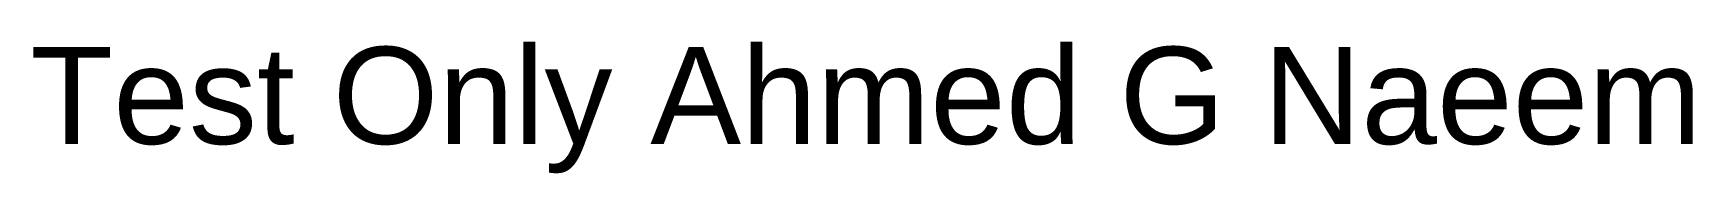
# Model space of a CAD drawing. Header units: inches. Extents: x 16.05 to 19.46, y 17.89 to 18.16.
import ezdxf

# ---------------------------------------------------------------- set-up
doc = ezdxf.new("R2010")
doc.units = ezdxf.units.IN
doc.header["$MEASUREMENT"] = 0
doc.styles.get("Standard").update_dxf_attribs({"font": 'arial.ttf'})

msp = doc.modelspace()

# ---------------------------------------------------------------- texts
at = {"insert": (16.0442, 18.1539), "char_height": 0.2, "attachment_point": 1}
msp.add_mtext_dynamic_manual_height_columns('Test Only Ahmed G Naeem', width=17.282077, gutter_width=1, heights=[0], dxfattribs=at)

doc.saveas('drawing.dxf')
